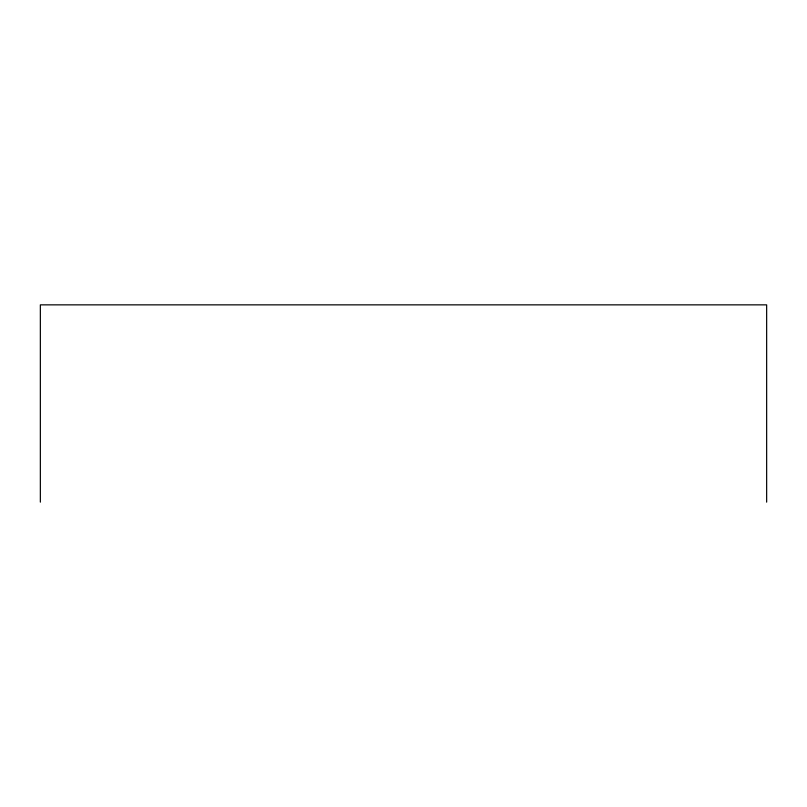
<?xml version="1.0" encoding="UTF-8"?>
<svg xmlns="http://www.w3.org/2000/svg" width="807" height="807" viewBox="0 0 807 807"><rect width="100%" height="100%" fill="white"/><g stroke="black" fill="none" stroke-linecap="round" stroke-linejoin="round"><path stroke-width="1.21" d="M766.65 502.146L766.65 304.854L40.35 304.854L40.35 502.146"/></g></svg>
